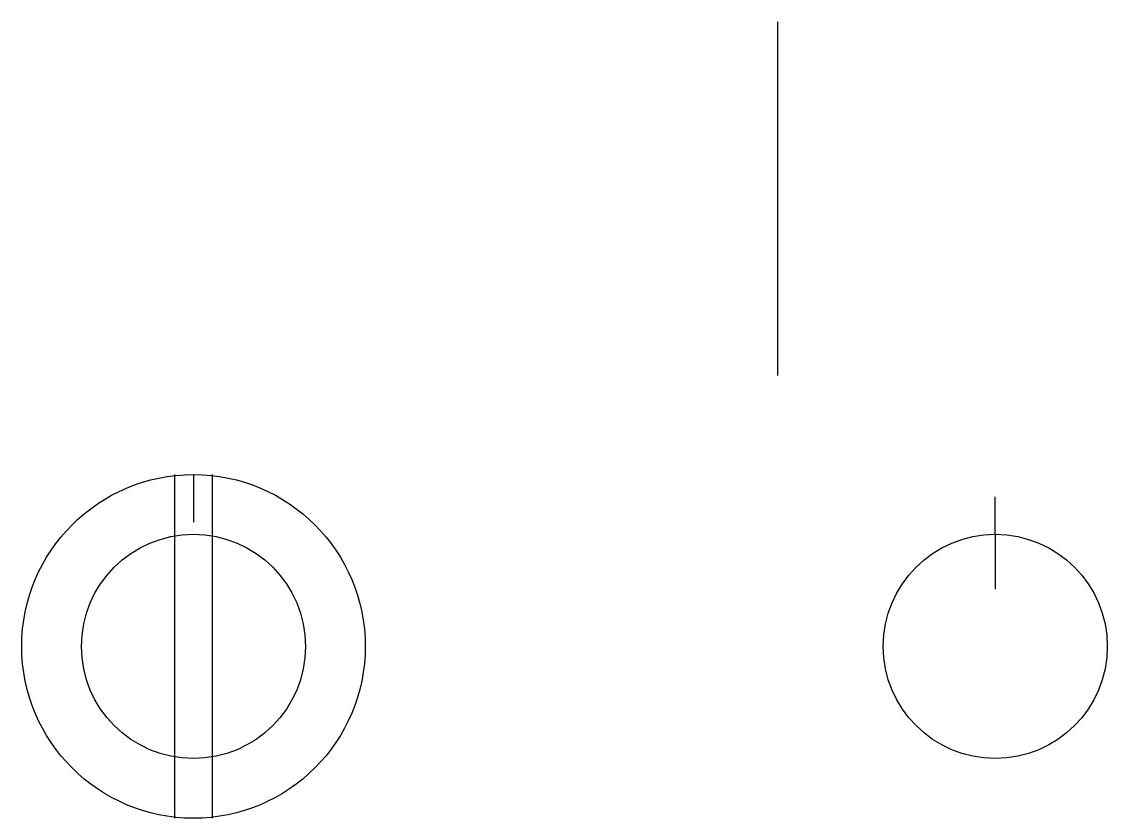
# Model space of a CAD drawing. Header units: inches. Extents: x 25.5 to 59.5, y -4.5 to 34.3.
# Drawn here: x 28.32 to 42.86, y 23.64 to 34.3 of the extents above; entities that cross this region are included whole.
import ezdxf

# ---------------------------------------------------------------- set-up
doc = ezdxf.new("R2010")
doc.units = ezdxf.units.IN
doc.header["$MEASUREMENT"] = 0

msp = doc.modelspace()

# ---------------------------------------------------------------- linework, layer by layer
for p, q in [((38.451, 29.57), (38.451, 34.305)), ((41.362, 28.444), (41.362, 28.444, 6.85)), ((30.625, 28.244, 1), (30.625, 27.609, 1)), ((41.362, 27.444, 6.85), (41.362, 26.712, 6.85))]:
    msp.add_line(p, q)
at = {"extrusion": (0, 0, -1)}
for p, q in [((30.375, 23.644), (30.375, 28.244)), ((30.875, 28.244), (30.875, 23.644))]:
    msp.add_line(p, q, dxfattribs=at)
at = {"extrusion": (-1, 0, 0)}
for p, q in [((41.362, 27.444, 2.25), (41.362, 27.944, 2.25)), ((41.362, 27.444, 2), (41.362, 27.444, 2.5))]:
    msp.add_line(p, q, dxfattribs=at)
for centre, radius in [((30.625, 25.944, 1), 2.3), ((30.625, 25.944, 1), 1.5), ((41.362, 25.944, 2), 1.5)]:
    msp.add_circle(centre, radius)

doc.saveas('drawing.dxf')
